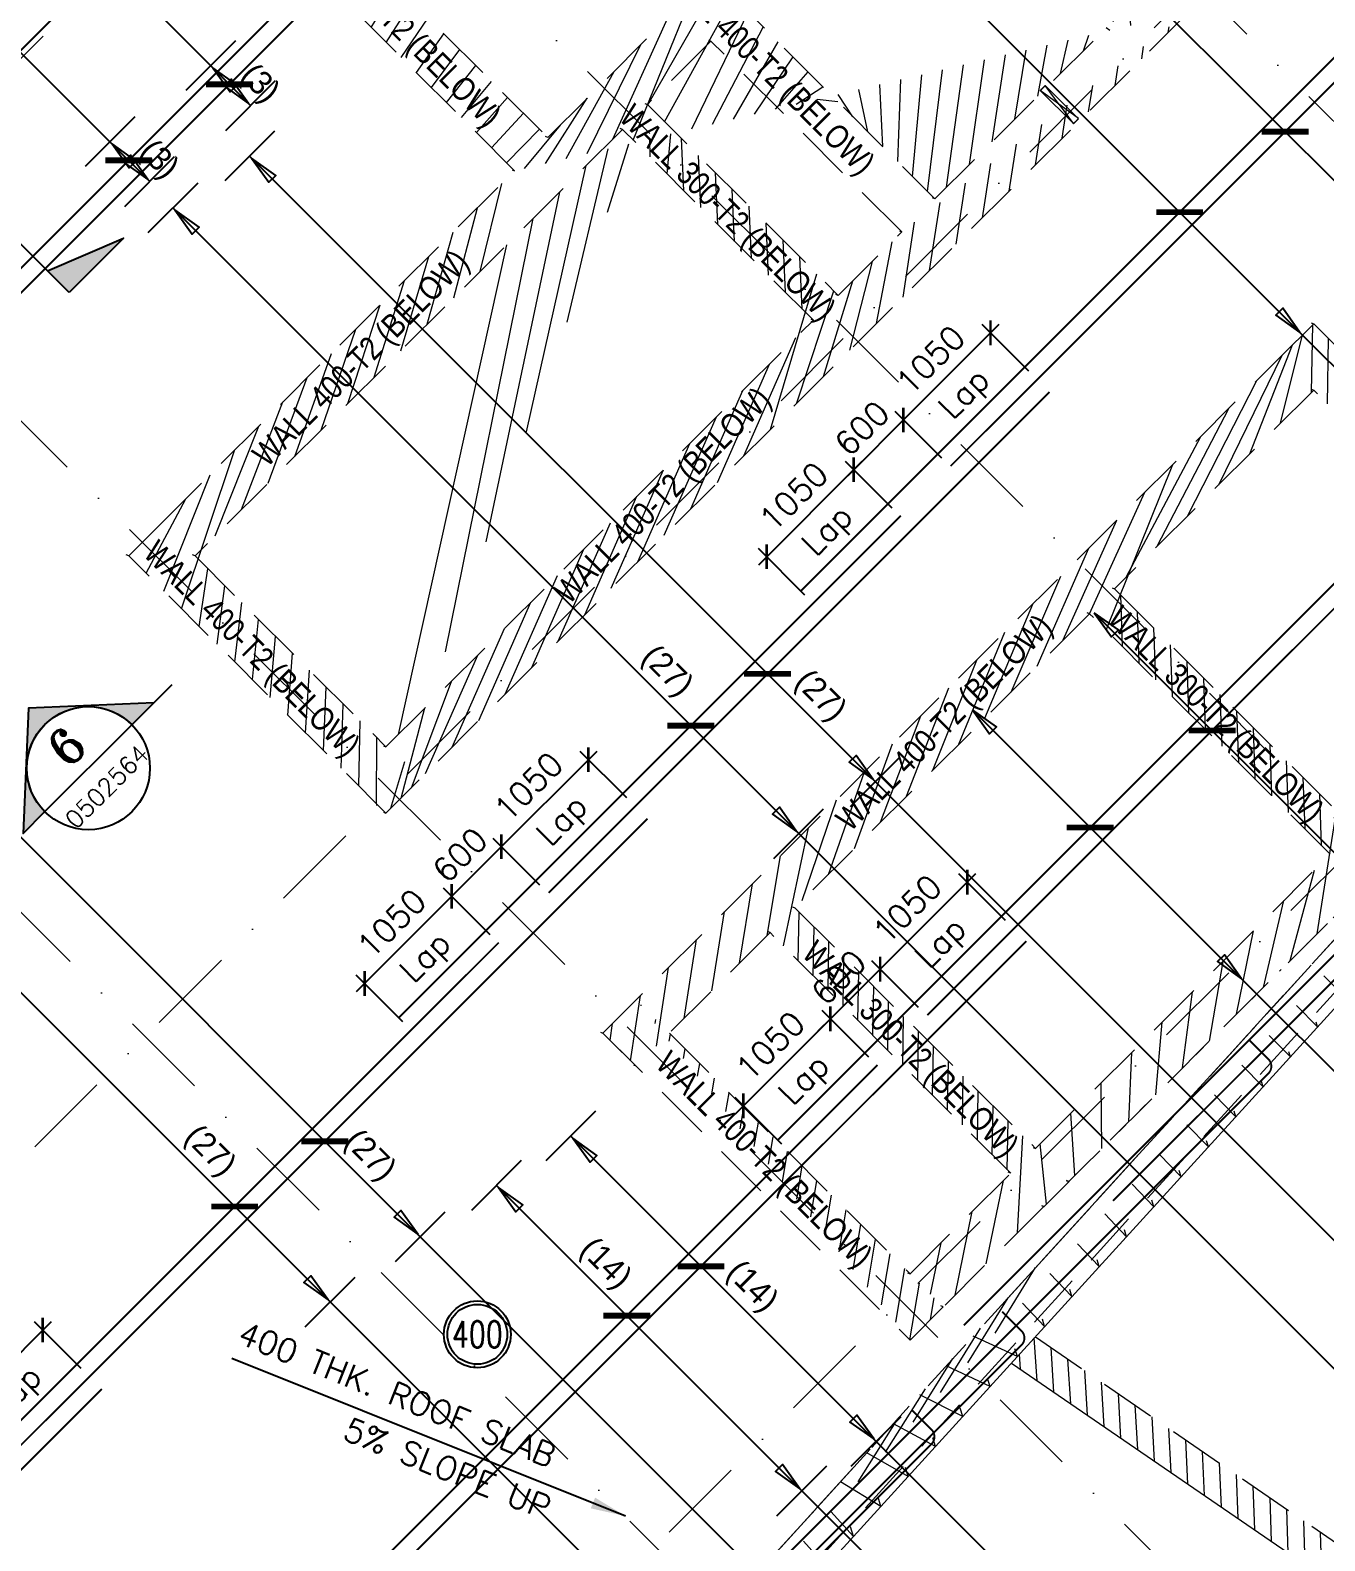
# Model space of a CAD drawing. Extents: x 660761725 to 1323371458, y 2734871439 to 5470067957.
# Drawn here: x 661347656 to 661358697, y 2735064516 to 2735077402 of the extents above; entities that cross this region are included whole.
import ezdxf
from ezdxf.enums import TextEntityAlignment as Align

# ---------------------------------------------------------------- set-up
doc = ezdxf.new("R2010")
doc.units = 0
for name, pattern in [('AXES', [1.95, 1.2, -0.25, 0.25, -0.25]), ('Hidden', [714.375, 476.25, -238.125]), ('sbp_axis_short', [10, 5, -2.5, 0, -2.5])]:
    doc.linetypes.add(name, pattern=pattern)
doc.layers.add('A-DETL', color=5, linetype='Continuous', lineweight=9, true_color=0x0000ff)
for name, color, linetype, lineweight in [('A-FLOR-PATT', 7, 'Continuous', 15), ('A-ROOF', 7, 'Continuous', 15), ('A-WALL-IDEN', 7, 'Continuous', 9), ('S-ARROW', 8, 'Continuous', 13), ('S-GRID', 7, 'Continuous', 9)]:
    doc.layers.add(name, color=color, linetype=linetype, lineweight=lineweight)
for name, color, linetype in [('S-AXIS', 20, 'AXES'), ('S-IDEN', 221, 'Continuous'), ('S-LEVEL', 3, 'Continuous'), ('S-RBAR-T16', 201, 'Continuous'), ('S-RBAR-T20', 10, 'Continuous'), ('S-RDIMO', 8, 'Continuous'), ('S-SCEL-INDT', 222, 'Continuous'), ('S-TXT', 3, 'Continuous')]:
    doc.layers.add(name, color=color, linetype=linetype)
doc.styles.add('08437-0000-2-020-000R-0511-00$0$ROMANS', font='ROMANS.shx', dxfattribs={"width": 0.75})
doc.styles.add('Arial Narrow_1', font='ARIALN.TTF', dxfattribs={"height": 199.9999999999998})
doc.styles.add('ROMANS', font='romans.shx')
doc.styles.add('ROMANT', font='romant')
doc.dimstyles.new('S-DIMI-100', dxfattribs={"dimscale": 100, "dimtxt": 2, "dimasz": 1.5, "dimexe": 1, "dimexo": 1, "dimgap": 1, "dimtad": 1, "dimdec": 0, "dimzin": 12, "dimdsep": 46, "dimtxsty": 'ROMANS', "dimblk": 'ARCHTICK', "dimcen": 0.09, "dimdle": 1, "dimclrd": 8, "dimclre": 8, "dimclrt": 4, "dimadec": 0, "dimazin": 3, "dimtfac": 1, "dimtdec": 0, "dimtix": 1, "dimtmove": 1, "dimatfit": 3, "dimtolj": 1, "dimtzin": 0, "dimarcsym": 0})
doc.dimstyles.new('S-DIMI-20', dxfattribs={"dimscale": 20, "dimtxt": 2, "dimasz": 1.5, "dimexe": 1, "dimexo": 1, "dimgap": 1, "dimtad": 1, "dimdec": 0, "dimzin": 12, "dimdsep": 46, "dimtxsty": 'ROMANS', "dimblk": 'ARCHTICK', "dimcen": 0.09, "dimdle": 1, "dimclrd": 8, "dimclre": 8, "dimclrt": 4, "dimadec": 0, "dimazin": 3, "dimtfac": 1, "dimtdec": 0, "dimtix": 1, "dimtmove": 1, "dimatfit": 3, "dimtolj": 1, "dimtzin": 0, "dimarcsym": 0})
pattern_1 = [(74.99999999999999, (0, 0), (-153.3407249233896, 41.08752341002518), [])]

# ---------------------------------------------------------------- blocks, each defined once
blk = doc.blocks.new('I am… All Range.')
at = {"layer": 'S-GRID', "color": 8, "linetype": 'sbp_axis_short', "lineweight": 13, "ltscale": 150}
for p, q in [((662618010.1861551, 2734519029.21969), (662684113.7569702, 2734585132.790505)), ((662671765.3411871, 2734584810.704287), (662694307.7183684, 2734562268.327105)), ((662668795.4927062, 2734581840.855805), (662691337.8698875, 2734559298.478624)), ((662622712.44625, 2734514326.959595), (662688816.0170653, 2734580430.53041)), ((662664888.7277402, 2734577934.090839), (662687431.1831487, 2734555391.635431)), ((662627061.1529542, 2734509978.252891), (662693164.7237693, 2734576081.823706)), ((662662792.38458, 2734575837.747679), (662685335.3221155, 2734553295.930852))]:
    blk.add_line(p, q, dxfattribs=at)
blk = doc.blocks.new('*U1141')
at = {"layer": 'S-SCEL-INDT'}
blk.add_line((-1.598034076772778e-05, -9.017526509425661), (-4.236298395894313e-05, 0), dxfattribs=at)
blk.add_lwpolyline([(-1.598034251388655e-05, -9.017526509426535), (-2.729673832266011e-05, -5.517526509764139), (8.74998401881464, -9.017498218424205), (-1.598034251388655e-05, -9.017526509426535)], dxfattribs=at)
blk.add_solid([(8.749984018815223, -9.017498218424496), (-1.598034076772778e-05, -9.017526509423043), (4.374978361036412, -7.267512364094754), (-2.729674239717861e-05, -5.517526509763265)], dxfattribs=at)
blk = doc.blocks.new('*U1143')
at = {"layer": 'S-SCEL-INDT'}
h = blk.add_hatch(color=256, dxfattribs=at)
edge = h.paths.add_edge_path()
edge.add_line((7.000001906104444, 2.263283386128023e-05), (10.50000190576247, 3.394924715394154e-05))
edge.add_line((10.50000190576247, 3.394924715394154e-05), (-2.921335544670001e-05, 9.624999999075953))
edge.add_line((-2.921335544670001e-05, 9.624999999075953), (-10.49999809220753, -3.394923260202631e-05))
edge.add_line((-10.49999809220753, -3.394923260202631e-05), (-6.999998092549504, -2.263281203340739e-05))
edge.add_arc((1.90677747013979e-06, 1.091277068709939e-11), 6.999999999363562, 0.00018525217620890544, 180.0001852521762, ccw=False)
at = {"layer": 'S-SCEL-INDT', "color": 2, "linetype": 'Continuous'}
blk.add_line((-6.999999999228748, 4.272327350918204e-05), (6.999999999228748, -4.272327350918204e-05), dxfattribs=at)
at = {"layer": 'S-SCEL-INDT'}
blk.add_line((13.40845287412958, 4.901550710201263e-05), (7.000001906104444, 2.263283386128023e-05), dxfattribs=at)
blk.add_lwpolyline([(7.000001906104444, 2.263283386128023e-05), (10.50000190576247, 3.394924715394154e-05), (-2.921335544670001e-05, 9.624999999075953), (-10.49999809220753, -3.394923260202631e-05), (-6.999998092549504, -2.263281203340739e-05, -0.9999999999999999)], format="xyb", close=True, dxfattribs=at)
for centre, radius in [((0, 0), 6.999999999370188), ((0, -1.906788384076208e-06), 6.99999999936)]:
    blk.add_circle(centre, radius, dxfattribs=at)
at = {"layer": 'S-SCEL-INDT', "linetype": 'Continuous', "style": 'ROMANT', "flags": 8}
for rotation, p in [(359.9998251523294, (-9.533905540592968e-07, 3.499999999687137)), (0.0001748476705820678, (9.533905540592968e-07, 3.499943417606119))]:
    blk.add_attdef('01', text='', height=4, rotation=rotation, dxfattribs=at).set_placement(p, align=Align.MIDDLE_CENTER)
at = {"layer": 'S-SCEL-INDT', "color": 3, "linetype": 'Continuous', "style": 'ROMANS', "flags": 8}
for rotation, p in [(359.9998251523294, (0, -2.974065839854546)), (0.0001748476705820678, (0, -2.97412474701559))]:
    blk.add_attdef('-', text='', height=2, rotation=rotation, dxfattribs=at).set_placement(p, align=Align.MIDDLE_CENTER)
blk = doc.blocks.new('I am… Limitless.')
at = {"layer": 'S-SCEL-INDT', "xscale": 75.00000000000088, "yscale": 75.00000000000088, "zscale": 75.00000000000088, "rotation": 45.05050549450826}
blk.add_blockref('*U1141', (662385171.0193509, 2734571946.78898), dxfattribs=at)
at = {"layer": 'S-TXT', "color": 134}
ref = blk.add_blockref('*U1143', (662385813.3527745, 2734567411.659418), dxfattribs=dict(at, xscale=75.00000000000001, yscale=75.00000000000001, zscale=75.00000000000001, rotation=44.94966640259396))
ref.add_attrib('-', '0502564', dxfattribs={"layer": 'S-SCEL-INDT', "color": 3, "linetype": 'Continuous', "height": 150, "rotation": 44.94984142316793, "style": 'ROMANS'}).set_placement((662385970.940936, 2734567253.794135), align=Align.MIDDLE_CENTER)
ref.add_attrib('01', '6', dxfattribs={"layer": 'S-SCEL-INDT', "linetype": 'Continuous', "height": 300.0000000000001, "rotation": 44.94984142316793, "style": 'ROMANT'}).set_placement((662385627.9034256, 2734567597.434984), align=Align.MIDDLE_CENTER)
blk = doc.blocks.new('*U89')
at = {"layer": 'S-IDEN', "color": 8}
for radius in [3.8, 3.4]:
    blk.add_circle((0, 0), radius, dxfattribs=at)
at = {"layer": 'S-IDEN', "color": 4, "style": '08437-0000-2-020-000R-0511-00$0$ROMANS', "width": 0.75, "flags": 8}
blk.add_attdef('100', text='', height=3, dxfattribs=at).set_placement((0, 0), align=Align.MIDDLE_CENTER)
blk = doc.blocks.new('_ARCHTICK')
at = {"color": 0, "linetype": 'ByBlock', "const_width": 0.15}
blk.add_lwpolyline([(-0.5, -0.5), (0.5, 0.5)], dxfattribs=at)
blk = doc.blocks.new('*D175')
at = {"layer": 'S-RBAR-T16', "color": 8, "lineweight": -2, "transparency": 16777216}
for p, q in [((661347833.4661714, 2735066384.685827), (661346949.5824713, 2735065500.802574)), ((661348089.8430026, 2735065986.887475), (661347692.0448152, 2735066384.685863)), ((661347347.3808824, 2735065244.425354), (661346949.582507, 2735065642.223931))]:
    blk.add_line(p, q, dxfattribs=at)
at = {"layer": 'S-RBAR-T16', "color": 8, "lineweight": -2, "transparency": 16777216, "xscale": 150, "yscale": 150, "zscale": 150}
for p, rotation in [((661347762.7554754, 2735066313.975167), 44.99998551098074), ((661347020.2931672, 2735065571.513235), 224.9999855109808)]:
    blk.add_blockref('_ARCHTICK', p, dxfattribs=dict(at, rotation=rotation))
at = {"layer": 'S-RBAR-T16', "color": 4, "transparency": 16777216, "char_height": 200, "attachment_point": 5, "rotation": 44.999985510980764, "style": 'ROMANS'}
for s, insert in [('\\A1;1050', (661347250.1030008, 2735066084.165593)), ('\\A1;Lap', (661347556.5158617, 2735065777.752576))]:
    blk.add_mtext(s, dxfattribs=dict(at, insert=insert))
blk = doc.blocks.new('*D178')
at = {"layer": 'S-RBAR-T16', "color": 8, "lineweight": -2, "transparency": 16777216}
for p, q in [((661352487.7927281, 2735071250.571092), (661351603.9090279, 2735070366.687839)), ((661352744.1695592, 2735070852.772739), (661352346.3713719, 2735071250.571127)), ((661352001.7074393, 2735070110.310618), (661351603.9090637, 2735070508.109195))]:
    blk.add_line(p, q, dxfattribs=at)
at = {"layer": 'S-RBAR-T16', "color": 8, "lineweight": -2, "transparency": 16777216, "xscale": 150, "yscale": 150, "zscale": 150}
for p, rotation in [((661352417.0820321, 2735071179.860432), 44.99998551098074), ((661351674.6197239, 2735070437.398499), 224.9999855109808)]:
    blk.add_blockref('_ARCHTICK', p, dxfattribs=dict(at, rotation=rotation))
at = {"layer": 'S-RBAR-T16', "color": 4, "transparency": 16777216, "char_height": 200, "attachment_point": 5, "rotation": 44.999985510980764, "style": 'ROMANS'}
for s, insert in [('\\A1;1050', (661351904.4295574, 2735070950.050858)), ('\\A1;Lap', (661352210.8424184, 2735070643.637841))]:
    blk.add_mtext(s, dxfattribs=dict(at, insert=insert))
blk = doc.blocks.new('*D179')
at = {"layer": 'S-RBAR-T16', "color": 8, "lineweight": -2, "transparency": 16777216}
for p, q in [((661351321.0665406, 2735070083.844902), (661350437.1828402, 2735069199.961649)), ((661351577.4433718, 2735069686.046549), (661351179.6451844, 2735070083.844938)), ((661350834.9812515, 2735068943.584428), (661350437.182876, 2735069341.383005))]:
    blk.add_line(p, q, dxfattribs=at)
at = {"layer": 'S-RBAR-T16', "color": 8, "lineweight": -2, "transparency": 16777216, "xscale": 150, "yscale": 150, "zscale": 150}
for p, rotation in [((661351250.3558446, 2735070013.134242), 44.99998551098074), ((661350507.8935362, 2735069270.672309), 224.9999855109808)]:
    blk.add_blockref('_ARCHTICK', p, dxfattribs=dict(at, rotation=rotation))
at = {"layer": 'S-RBAR-T16', "color": 4, "transparency": 16777216, "char_height": 200, "attachment_point": 5, "rotation": 44.999985510980764, "style": 'ROMANS'}
for s, insert in [('\\A1;1050', (661350737.7033702, 2735069783.324668)), ('\\A1;Lap', (661351044.1162312, 2735069476.911651))]:
    blk.add_mtext(s, dxfattribs=dict(at, insert=insert))
blk = doc.blocks.new('*D180')
at = {"layer": 'S-RBAR-T16', "color": 8, "lineweight": -2, "transparency": 16777216}
for p, q in [((661351674.6198316, 2735070437.398391), (661351780.6858754, 2735070543.464382)), ((661351674.6198316, 2735070437.398391), (661351250.3556561, 2735070013.13443)), ((661352001.7074393, 2735070110.310618), (661351603.9091712, 2735070508.109087)), ((661351250.3556561, 2735070013.13443), (661351144.289612, 2735069907.06844)), ((661351577.4433718, 2735069686.046549), (661351179.6449958, 2735070083.845126))]:
    blk.add_line(p, q, dxfattribs=at)
at = {"layer": 'S-RBAR-T16', "color": 8, "lineweight": -2, "transparency": 16777216, "xscale": 150, "yscale": 150, "zscale": 150}
for p, rotation in [((661351674.6198316, 2735070437.398391), 224.9999855109808), ((661351250.3556561, 2735070013.13443), 44.99998551098076)]:
    blk.add_blockref('_ARCHTICK', p, dxfattribs=dict(at, rotation=rotation))
at = {"layer": 'S-RBAR-T16', "color": 4, "transparency": 16777216, "insert": (661351321.0664233, 2735070366.687803), "char_height": 200, "attachment_point": 5, "rotation": 44.999985510980764, "style": 'ROMANS'}
blk.add_mtext('\\A1;600', dxfattribs=at)
blk = doc.blocks.new('*D181')
at = {"layer": 'S-RBAR-T16', "color": 8, "lineweight": -2, "transparency": 16777216}
for p, q in [((661355916.4198748, 2735074890.757015), (661355032.5361747, 2735074006.873762)), ((661356172.7967061, 2735074492.958662), (661355774.9985186, 2735074890.757051)), ((661355430.3345859, 2735073750.496542), (661355032.5362104, 2735074148.295118))]:
    blk.add_line(p, q, dxfattribs=at)
at = {"layer": 'S-RBAR-T16', "color": 8, "lineweight": -2, "transparency": 16777216, "xscale": 150, "yscale": 150, "zscale": 150}
for p, rotation in [((661355845.7091788, 2735074820.046354), 44.99998551098074), ((661355103.2468706, 2735074077.584422), 224.9999855109808)]:
    blk.add_blockref('_ARCHTICK', p, dxfattribs=dict(at, rotation=rotation))
at = {"layer": 'S-RBAR-T16', "color": 4, "transparency": 16777216, "char_height": 200, "attachment_point": 5, "rotation": 44.999985510980764, "style": 'ROMANS'}
for s, insert in [('\\A1;1050', (661355333.0567042, 2735074590.236781)), ('\\A1;Lap', (661355639.4695652, 2735074283.823764))]:
    blk.add_mtext(s, dxfattribs=dict(at, insert=insert))
blk = doc.blocks.new('*D182')
at = {"layer": 'S-RBAR-T16', "color": 8, "lineweight": -2, "transparency": 16777216}
for p, q in [((661354749.6936877, 2735073724.030825), (661353865.8099873, 2735072840.147571)), ((661355006.0705184, 2735073326.232472), (661354608.2723315, 2735073724.03086)), ((661354263.6083984, 2735072583.770351), (661353865.8100233, 2735072981.568927))]:
    blk.add_line(p, q, dxfattribs=at)
at = {"layer": 'S-RBAR-T16', "color": 8, "lineweight": -2, "transparency": 16777216, "xscale": 150, "yscale": 150, "zscale": 150}
for p, rotation in [((661354678.9829917, 2735073653.320164), 44.99998551098074), ((661353936.5206835, 2735072910.858232), 224.9999855109808)]:
    blk.add_blockref('_ARCHTICK', p, dxfattribs=dict(at, rotation=rotation))
at = {"layer": 'S-RBAR-T16', "color": 4, "transparency": 16777216, "char_height": 200, "attachment_point": 5, "rotation": 44.999985510980764, "style": 'ROMANS'}
for s, insert in [('\\A1;1050', (661354166.3305173, 2735073423.510591)), ('\\A1;Lap', (661354472.7433783, 2735073117.097574))]:
    blk.add_mtext(s, dxfattribs=dict(at, insert=insert))
blk = doc.blocks.new('*D183')
at = {"layer": 'S-RBAR-T16', "color": 8, "lineweight": -2, "transparency": 16777216}
for p, q in [((661355430.3345859, 2735073750.496542), (661355032.536318, 2735074148.295011)), ((661355103.2469782, 2735074077.584314), (661355209.3130223, 2735074183.650305)), ((661355103.2469782, 2735074077.584314), (661354678.9828025, 2735073653.320354)), ((661354678.9828025, 2735073653.320354), (661354572.9167587, 2735073547.254363)), ((661355006.0705184, 2735073326.232472), (661354608.2721423, 2735073724.03105))]:
    blk.add_line(p, q, dxfattribs=at)
at = {"layer": 'S-RBAR-T16', "color": 8, "lineweight": -2, "transparency": 16777216, "xscale": 150, "yscale": 150, "zscale": 150}
for p, rotation in [((661355103.2469782, 2735074077.584314), 224.9999855109808), ((661354678.9828025, 2735073653.320354), 44.99998551098076)]:
    blk.add_blockref('_ARCHTICK', p, dxfattribs=dict(at, rotation=rotation))
at = {"layer": 'S-RBAR-T16', "color": 4, "transparency": 16777216, "insert": (661354749.69357, 2735074006.873726), "char_height": 200, "attachment_point": 5, "rotation": 44.999985510980764, "style": 'ROMANS'}
blk.add_mtext('\\A1;600', dxfattribs=at)
blk = doc.blocks.new('*D184')
at = {"layer": 'S-RBAR-T16', "color": 8, "lineweight": -2, "transparency": 16777216}
for p, q in [((661355717.8184998, 2735070205.899274), (661354833.9347999, 2735069322.016021)), ((661355974.195331, 2735069808.100922), (661355576.3971436, 2735070205.89931)), ((661355231.7332112, 2735069065.638801), (661354833.9348357, 2735069463.437377))]:
    blk.add_line(p, q, dxfattribs=at)
at = {"layer": 'S-RBAR-T16', "color": 8, "lineweight": -2, "transparency": 16777216, "xscale": 150, "yscale": 150, "zscale": 150}
for p, rotation in [((661355647.1078038, 2735070135.188614), 44.99998551097155), ((661354904.6454959, 2735069392.726682), 224.9999855109715)]:
    blk.add_blockref('_ARCHTICK', p, dxfattribs=dict(at, rotation=rotation))
at = {"layer": 'S-RBAR-T16', "color": 4, "transparency": 16777216, "char_height": 200, "attachment_point": 5, "rotation": 44.999985510971555, "style": 'ROMANS'}
for s, insert in [('\\A1;1050', (661355134.4553294, 2735069905.37904)), ('\\A1;Lap', (661355440.8681904, 2735069598.966023))]:
    blk.add_mtext(s, dxfattribs=dict(at, insert=insert))
blk = doc.blocks.new('*D185')
at = {"layer": 'S-RBAR-T16', "color": 8, "lineweight": -2, "transparency": 16777216}
for p, q in [((661354551.0923129, 2735069039.173084), (661353667.2086126, 2735068155.289831)), ((661354807.4691434, 2735068641.374732), (661354409.6709567, 2735069039.17312)), ((661354065.0070232, 2735067898.912611), (661353667.2086483, 2735068296.711187))]:
    blk.add_line(p, q, dxfattribs=at)
at = {"layer": 'S-RBAR-T16', "color": 8, "lineweight": -2, "transparency": 16777216, "xscale": 150, "yscale": 150, "zscale": 150}
for p, rotation in [((661354480.381617, 2735068968.462424), 44.99998551097155), ((661353737.9193085, 2735068226.000491), 224.9999855109715)]:
    blk.add_blockref('_ARCHTICK', p, dxfattribs=dict(at, rotation=rotation))
at = {"layer": 'S-RBAR-T16', "color": 4, "transparency": 16777216, "char_height": 200, "attachment_point": 5, "rotation": 44.999985510971555, "style": 'ROMANS'}
for s, insert in [('\\A1;1050', (661353967.7291425, 2735068738.65285)), ('\\A1;Lap', (661354274.1420035, 2735068432.239833))]:
    blk.add_mtext(s, dxfattribs=dict(at, insert=insert))
blk = doc.blocks.new('*D186')
at = {"layer": 'S-RBAR-T16', "color": 8, "lineweight": -2, "transparency": 16777216}
for p, q in [((661354904.6456034, 2735069392.726574), (661355010.7116475, 2735069498.792564)), ((661354904.6456034, 2735069392.726574), (661354480.3814278, 2735068968.462613)), ((661355231.7332112, 2735069065.638801), (661354833.9349432, 2735069463.43727)), ((661354807.4691434, 2735068641.374732), (661354409.6707675, 2735069039.173309)), ((661354480.3814278, 2735068968.462613), (661354374.3153837, 2735068862.396623))]:
    blk.add_line(p, q, dxfattribs=at)
at = {"layer": 'S-RBAR-T16', "color": 8, "lineweight": -2, "transparency": 16777216, "xscale": 150, "yscale": 150, "zscale": 150}
for p, rotation in [((661354904.6456034, 2735069392.726574), 224.9999855109715), ((661354480.3814278, 2735068968.462613), 44.99998551097155)]:
    blk.add_blockref('_ARCHTICK', p, dxfattribs=dict(at, rotation=rotation))
at = {"layer": 'S-RBAR-T16', "color": 4, "transparency": 16777216, "insert": (661354551.0921953, 2735069322.015985), "char_height": 200, "attachment_point": 5, "rotation": 44.999985510971555, "style": 'ROMANS'}
blk.add_mtext('\\A1;600', dxfattribs=at)
blk = doc.blocks.new('CADF_02')
at = {"color": 0}
blk.add_lwpolyline([(0, 0), (2.5, -0.4166666679084301), (2.5, 0.4166666679084301)], close=True, dxfattribs=at)
blk = doc.blocks.new('cadf_03')
at = {"color": 8}
blk.add_lwpolyline([(-3.725290298461914e-09, 2.99999999627471), (3.725290298461914e-09, -3.000000007450581)], dxfattribs=at)
blk.add_blockref('CADF_02', (0.2513523101806641, 0), dxfattribs=at)
blk = doc.blocks.new('cadf_04')
at = {"color": 8, "const_width": 0.5000000000000002}
blk.add_lwpolyline([(1.414213560521603, 1.414213564246893), (-1.414213556796312, -1.414213556796312)], dxfattribs=at)
blk = doc.blocks.new('I am… Atomic.')
at = {"layer": 'A-FLOR-PATT', "transparency": 33554600}
h = blk.add_hatch(dxfattribs=at)
h.set_pattern_fill('ANSI31', color=8, scale=50, angle=30, style=0)
h.set_pattern_definition(pattern_1)
edge = h.paths.add_edge_path()
edge.add_line((662389967.6433319, 2734579123.010657), (662390007.8012236, 2734579503.468677))
edge.add_line((662342114.705975, 2734544592.546931), (662390007.8012234, 2734579503.468677))
edge.add_line((662363195.8073889, 2734559608.047176), (662389967.7690635, 2734579123.040917))
edge.add_line((662362417.6524743, 2734559040.823584), (662363719.8899552, 2734559990.06879))
edge.add_line((662346720.4841449, 2734547598.623516), (662362783.6519626, 2734559307.613063))
edge.add_line((662345821.5310795, 2734546943.346041), (662347578.010761, 2734548223.703842))
edge.add_line((662342292.6126368, 2734544370.997322), (662346307.4227723, 2734547297.529027))
edge.add_line((662325865.2845687, 2734528370.671522), (662342114.6925843, 2734544592.5523))
edge.add_line((662340490.7204528, 2734542572.157625), (662342149.9785906, 2734544228.604904))
edge.add_line((662339422.0417168, 2734541505.28928), (662341320.3495216, 2734543400.381265))
edge.add_line((662336597.6306283, 2734538685.662872), (662340136.8031961, 2734542218.839921))
edge.add_line((662332705.8949801, 2734534800.520002), (662336243.7133716, 2734538332.345168))
edge.add_line((662332253.0745114, 2734534348.466631), (662332782.9359009, 2734534877.430412))
edge.add_line((662326312.3910785, 2734528417.846987), (662332351.9776915, 2734534447.202265))
edge.add_line((662325865.2845687, 2734528370.671522), (662326312.3910785, 2734528417.846987))
h = blk.add_hatch(dxfattribs=at)
h.set_pattern_fill('ANSI31', color=8, scale=50, angle=30, style=0)
h.set_pattern_definition(pattern_1)
edge = h.paths.add_edge_path()
edge.add_line((662389967.6433319, 2734579123.010657), (662390007.8012236, 2734579503.468677))
edge.add_line((662390178.8400514, 2734578972.951882), (662393574.2351673, 2734576558.543434))
edge.add_line((662390389.9110394, 2734578822.862847), (662389967.7690635, 2734579123.040917))
edge.add_line((662401600.1085552, 2734571260.373601), (662390007.8012234, 2734579503.468677))
edge.add_line((662401045.2346829, 2734570742.112331), (662400996.5411683, 2734571280.666277))
edge.add_line((662400996.5411683, 2734571280.666277), (662391834.41239, 2734577795.702194))
edge.add_line((662401631.7932035, 2734570909.939), (662401600.1085552, 2734571260.373601))
edge.add_line((662398386.0115408, 2734568087.393885), (662401045.2346829, 2734570742.112331))
edge.add_line((662378065.801715, 2734545768.423274), (662383150.2610395, 2734551353.010825))
edge.add_line((662383150.2610395, 2734551353.010825), (662388234.7203641, 2734556937.598375))
edge.add_line((662388234.7203641, 2734556937.598375), (662393319.1796887, 2734562522.185926))
edge.add_line((662393319.1796887, 2734562522.185926), (662398403.6390133, 2734568106.773477))
edge.add_line((662377177.0145457, 2734544792.211362), (662378389.7704264, 2734546124.258873))
edge.add_line((662345219.5168241, 2734509691.243385), (662350637.7770958, 2734515642.46591))
edge.add_line((662350637.7770958, 2734515642.46591), (662356056.0373675, 2734521593.688435))
edge.add_line((662356056.0373675, 2734521593.688435), (662361474.2976393, 2734527544.91096))
edge.add_line((662361474.2976393, 2734527544.91096), (662366892.5579109, 2734533496.133485))
edge.add_line((662366892.5579109, 2734533496.133485), (662372310.8181826, 2734539447.35601))
edge.add_line((662372310.8181826, 2734539447.35601), (662377729.0784543, 2734545398.578536))
edge.add_line((662345267.5598451, 2734509156.384884), (662400082.3408674, 2734569362.972085))
edge.add_line((662401418.6805061, 2734570690.601139), (662400941.3227103, 2734570214.051982))
edge.add_line((662400082.3408674, 2734569362.972085), (662401631.7932035, 2734570909.939))
h = blk.add_hatch(dxfattribs=at)
h.set_pattern_fill('ANSI31', color=8, scale=50, angle=30, style=0)
h.set_pattern_definition(pattern_1)
h.paths.add_polyline_path([(662390598.7475477, 2734578465.579719), (662388715.9077953, 2734576585.929477), (662393033.5280749, 2734572268.306242), (662394916.3678274, 2734574147.956483)], flags=16)
h.paths.add_polyline_path([(662390839.3164489, 2734573896.731206), (662388432.7739979, 2734576303.275305), (662387325.0130155, 2734575197.390858), (662389731.5554665, 2734572790.846759)], flags=16)
h.paths.add_polyline_path([(662390368.5953544, 2734572861.041639), (662386723.2477131, 2734569221.869177), (662388351.2029004, 2734567593.912876), (662391996.5505418, 2734571233.085337)], flags=16)
edge = h.paths.add_edge_path()
edge.add_line((662387041.8903742, 2734575480.513693), (662390592.252198, 2734579033.96361))
edge.add_line((662390595.7468959, 2734579030.091289), (662391834.41239, 2734577795.702194))
edge.add_line((662387041.8903742, 2734575480.513693), (662386758.7565768, 2734575197.859521))
edge.add_line((662389448.4216691, 2734572508.192587), (662386758.7565768, 2734575197.859521))
edge.add_line((662388351.1917443, 2734567028.135869), (662386156.9912745, 2734569222.337841))
edge.add_line((662386156.9912745, 2734569222.337841), (662386440.1250719, 2734569504.992013))
edge.add_line((662386440.1250719, 2734569504.992013), (662389448.4216691, 2734572508.192587))
edge.add_line((662395199.4904686, 2734573864.833648), (662388634.3255417, 2734567310.790041))
edge.add_line((662388351.1917443, 2734567028.135869), (662388634.3255417, 2734567310.790041))
edge.add_line((662390580.9457026, 2734573073.032268), (662392208.9008899, 2734571445.075966))
edge.add_line((662392208.9008899, 2734571445.075966), (662392750.3942775, 2734571985.65207))
edge.add_line((662395199.4904686, 2734573864.833648), (662395482.624266, 2734574147.48782))
edge.add_line((662391834.41239, 2734577795.702194), (662395482.624266, 2734574147.48782))
edge.add_line((662392750.3942775, 2734571985.65207), (662391122.4390903, 2734573613.608371))
h = blk.add_hatch(dxfattribs=at)
h.set_pattern_fill('ANSI31', color=8, scale=50, angle=30, style=0)
h.set_pattern_definition(pattern_1)
h.paths.add_polyline_path([(662379129.8428366, 2734572854.771638), (662378841.1105785, 2734572643.884321), (662379625.867961, 2734571935.721013), (662379914.8579589, 2734572146.375746)])
h.paths.add_polyline_path([(662407967.0689715, 2734567385.984937), (662407536.2223183, 2734567816.83159), (662398987.1276885, 2734559064.274018), (662393889.4056096, 2734562560.874372), (662393685.5193458, 2734562336.933021), (662399210.0475222, 2734558547.58027)])
h = blk.add_hatch(dxfattribs=at)
h.set_pattern_fill('ANSI31', color=8, scale=50, angle=30, style=0)
h.set_pattern_definition(pattern_1)
h.paths.add_polyline_path([(662391838.9616344, 2734566220.785015), (662393891.6007832, 2734564168.144461), (662396404.4132351, 2734566676.700235), (662394351.7740862, 2734568729.340789)], flags=16)
h.paths.add_polyline_path([(662394564.1244342, 2734568941.331419), (662396616.7635832, 2734566888.690864), (662398315.5663675, 2734568584.615895), (662396262.9272186, 2734570637.256449)], flags=16)
edge = h.paths.add_edge_path()
edge.add_line((662390201.7467188, 2734565152.109394), (662395979.8045774, 2734570920.379284))
edge.add_line((662390201.7467188, 2734565152.109394), (662390484.86936, 2734564868.986558))
edge.add_line((662391626.6112863, 2734566008.794386), (662390484.86936, 2734564868.986558))
edge.add_line((662393679.2504352, 2734563956.153832), (662391626.6112863, 2734566008.794386))
edge.add_line((662392820.6423062, 2734563099.000176), (662393679.2504352, 2734563956.153832))
edge.add_line((662392820.6423062, 2734563099.000176), (662393103.7649475, 2734562815.877341))
edge.add_line((662393962.3730764, 2734563673.030997), (662393103.7649475, 2734562815.877341))
edge.add_line((662398403.6390133, 2734568106.773477), (662394174.7234246, 2734563885.021626))
edge.add_line((662394175.6151698, 2734563884.12988), (662393963.2648216, 2734563672.139251))
edge.add_line((662398596.61022, 2734568301.791482), (662398773.3078362, 2734568474.034104))
edge.add_line((662398882.7145513, 2734568583.255486), (662398773.3078362, 2734568474.034104))
edge.add_line((662396262.9383746, 2734571203.033456), (662398882.7145513, 2734568583.255486))
edge.add_line((662395979.8045774, 2734570920.379284), (662396262.9383746, 2734571203.033456))
edge.add_line((662398411.2648572, 2734568112.604423), (662398595.7218189, 2734568302.681889))
h = blk.add_hatch(dxfattribs=at)
h.set_pattern_fill('ANSI31', color=8, scale=50, angle=30, style=0)
h.set_pattern_definition(pattern_1)
edge = h.paths.add_edge_path()
edge.add_line((662345468.2720397, 2734510142.524049), (662345661.1307589, 2734509588.669044))
edge.add_line((662345219.5168241, 2734509691.243385), (662350637.7770958, 2734515642.46591))
edge.add_line((662350637.7770958, 2734515642.46591), (662356056.0373675, 2734521593.688435))
edge.add_line((662356056.0373675, 2734521593.688435), (662361474.2976393, 2734527544.91096))
edge.add_line((662361474.2976393, 2734527544.91096), (662366892.5579109, 2734533496.133485))
edge.add_line((662366892.5579109, 2734533496.133485), (662372310.8181826, 2734539447.35601))
edge.add_line((662372310.8181826, 2734539447.35601), (662377729.0784543, 2734545398.578536))
edge.add_line((662345267.5598451, 2734509156.384884), (662400082.3408674, 2734569362.972085))
h = blk.add_hatch(dxfattribs=at)
h.set_pattern_fill('ANSI31', color=8, scale=50, angle=30, style=0)
h.set_pattern_definition(pattern_1)
edge = h.paths.add_edge_path()
edge.add_line((662390201.7467185, 2734565152.109394), (662392820.3512313, 2734562533.503097))
edge.add_line((662390485.0693138, 2734565434.952043), (662393103.4337128, 2734562816.10604))
edge.add_line((662393103.4337127, 2734562816.10604), (662392820.3512312, 2734562533.503097))
at = {"layer": 'A-DETL', "color": 8, "linetype": 'Hidden', "lineweight": 9}
for p, q in [((662388715.9077953, 2734576585.929477), (662393033.5280749, 2734572268.306242)), ((662389448.4216691, 2734572508.192587), (662386758.7565768, 2734575197.859521)), ((662387325.0130155, 2734575197.390858), (662389731.5554665, 2734572790.846759)), ((662393033.5280749, 2734572268.306242), (662394916.3678274, 2734574147.956483)), ((662389731.5554665, 2734572790.846759), (662390839.3164489, 2734573896.731206)), ((662395199.4904686, 2734573864.833648), (662388634.3255417, 2734567310.790041)), ((662391122.4390903, 2734573613.608371), (662390580.9457026, 2734573073.032268)), ((662391101.4954424, 2734573621.999613), (662391122.4390903, 2734573613.608371)), ((662392750.3942775, 2734571985.65207), (662391122.4390903, 2734573613.608371)), ((662393931.5250624, 2734573192.526183), (662394213.8484492, 2734572909.723576)), ((662394256.0502219, 2734572952.30488), (662393931.7856586, 2734573192.335293)), ((662394256.310818, 2734572952.11399), (662393973.9874312, 2734573234.916597)), ((662394093.8177537, 2734573072.455902), (662393974.1420084, 2734573234.691609)), ((662390560.0018413, 2734573081.423595), (662390580.9457026, 2734573073.032268)), ((662390580.9457026, 2734573073.032268), (662392208.9008899, 2734571445.075966)), ((662394213.6938721, 2734572909.948564), (662394094.0181268, 2734573072.184271)), ((662390368.5953544, 2734572861.041639), (662386723.2477131, 2734569221.869177)), ((662390368.5953544, 2734572861.041639), (662390347.6514096, 2734572869.433)), ((662391996.5505418, 2734571233.085337), (662390368.5953544, 2734572861.041639)), ((662389731.5554665, 2734572790.846759), (662389710.6114299, 2734572799.238157)), ((662386440.1250719, 2734569504.992013), (662389448.4216691, 2734572508.192587)), ((662389427.477521, 2734572516.58403), (662389448.4216691, 2734572508.192587)), ((662393033.5280749, 2734572268.306242), (662393012.5842638, 2734572276.697549)), ((662392208.9008899, 2734571445.075966), (662392750.3942775, 2734571985.65207)), ((662392729.4503548, 2734571994.043422), (662392750.3942775, 2734571985.65207)), ((662392208.9008899, 2734571445.075966), (662392187.9567537, 2734571453.467403)), ((662388351.2029004, 2734567593.912876), (662391996.5505418, 2734571233.085337)), ((662391975.606322, 2734571241.476808), (662391996.5505418, 2734571233.085337)), ((662395979.8045774, 2734570920.379284), (662396262.9383746, 2734571203.033456)), ((662396241.994628, 2734571211.424737), (662396262.9383746, 2734571203.033456)), ((662396262.9383746, 2734571203.033456), (662398882.7145513, 2734568583.255486)), ((662390201.7467188, 2734565152.109394), (662395979.8045774, 2734570920.379284)), ((662396262.9272186, 2734570637.256449), (662394564.1244342, 2734568941.331419)), ((662396241.9833125, 2734570645.647794), (662396262.9272186, 2734570637.256449)), ((662398315.5663675, 2734568584.615895), (662396262.9272186, 2734570637.256449)), ((662386156.9912745, 2734569222.337841), (662386440.1250719, 2734569504.992013)), ((662386156.9912745, 2734569222.337841), (662386136.0458293, 2734569230.729803)), ((662388351.1917443, 2734567028.135869), (662386156.9912745, 2734569222.337841)), ((662386723.2477131, 2734569221.869177), (662386702.3023317, 2734569230.261114)), ((662386723.2477131, 2734569221.869177), (662388351.2029004, 2734567593.912876)), ((662394543.1798587, 2734568949.723032), (662394564.1244342, 2734568941.331419)), ((662394564.1244342, 2734568941.331419), (662396616.7635832, 2734566888.690864)), ((662394351.7740862, 2734568729.340789), (662391838.9616344, 2734566220.785015)), ((662394351.7740862, 2734568729.340789), (662394330.829427, 2734568737.732437)), ((662396404.4132351, 2734566676.700235), (662394351.7740862, 2734568729.340789)), ((662399013.4511831, 2734568320.204953), (662345232.817815, 2734509249.488402)), ((662398403.6390133, 2734568106.773477), (662394174.7234246, 2734563885.021626)), ((662388330.2572441, 2734567602.304923), (662388351.2029004, 2734567593.912876)), ((662388351.1917443, 2734567028.135869), (662388634.3255417, 2734567310.790041)), ((662388330.2459286, 2734567036.527979), (662388351.1917443, 2734567028.135869)), ((662393891.6007832, 2734564168.144461), (662396404.4132351, 2734566676.700235)), ((662391818.0159849, 2734566229.177059), (662391838.9616344, 2734566220.785015)), ((662391838.9616344, 2734566220.785015), (662393891.6007832, 2734564168.144461)), ((662391626.6112863, 2734566008.794386), (662390767.9518421, 2734565151.589502)), ((662391626.6112863, 2734566008.794386), (662391605.6655532, 2734566017.186464)), ((662393679.2504352, 2734563956.153832), (662391626.6112863, 2734566008.794386)), ((662390180.8005835, 2734565160.501632), (662390201.7467188, 2734565152.109394)), ((662390201.7467188, 2734565152.109394), (662390484.86936, 2734564868.986558)), ((662390201.7467185, 2734565152.109394), (662392820.3512313, 2734562533.503097)), ((662390767.9518421, 2734565151.589502), (662392820.5909944, 2734563098.948952)), ((662390484.86936, 2734564868.986558), (662390463.9231769, 2734564877.378816)), ((662393870.6547873, 2734564176.536644), (662393891.6007832, 2734564168.144461)), ((662393679.2504352, 2734563956.153832), (662393658.3043555, 2734563964.546049)), ((662392820.6423062, 2734563099.000176), (662393679.2504352, 2734563956.153832)), ((662394175.6151698, 2734563884.12988), (662393963.2648216, 2734563672.139251)), ((662394174.7234246, 2734563885.021626), (662394153.7773807, 2734563893.413828)), ((662394175.6151698, 2734563884.12988), (662394154.6691258, 2734563892.522082)), ((662394174.7234246, 2734563885.021626), (662394175.6151698, 2734563884.12988)), ((662393962.3730764, 2734563673.030997), (662393103.7649475, 2734562815.877341)), ((662393941.426949, 2734563681.423233), (662393962.3730764, 2734563673.030997)), ((662393942.318694, 2734563680.531487), (662393963.2648216, 2734563672.139251)), ((662393963.2648216, 2734563672.139251), (662393962.3730764, 2734563673.030997)), ((662392799.6958882, 2734563107.392528), (662392820.6423062, 2734563099.000176)), ((662393103.4337127, 2734562816.10604), (662392820.3512312, 2734562533.503097)), ((662393103.7649475, 2734562815.877341), (662393082.8184817, 2734562824.269712))]:
    blk.add_line(p, q, dxfattribs=at)
at = {"layer": 'A-DETL', "linetype": 'Hidden', "lineweight": 9}
for p, q in [((662393931.5468823, 2734573192.512042), (662393973.9656113, 2734573234.930738)), ((662394213.8702691, 2734572909.709435), (662394256.2889981, 2734572952.12813)), ((662394213.8702691, 2734572909.709435), (662394256.2889981, 2734572952.12813)), ((662394235.0796336, 2734572930.918783), (662394234.7673159, 2734572931.043915)), ((662394235.0796336, 2734572930.918783), (662394236.426416, 2734572930.379183))]:
    blk.add_line(p, q, dxfattribs=at)
at = {"layer": 'A-DETL', "color": 8, "linetype": 'Hidden', "lineweight": 9, "flags": 128}
for points in [[(662378065.801715, 2734545768.423274), (662383150.2610395, 2734551353.010825), (662388234.7203641, 2734556937.598375), (662393319.1796887, 2734562522.185926), (662398403.6390133, 2734568106.773477)], [(662393889.4056098, 2734562560.874372), (662398987.1276884, 2734559064.274018)]]:
    blk.add_lwpolyline(points, dxfattribs=at)
at = {"layer": 'A-DETL', "color": 8, "linetype": 'Hidden', "lineweight": 9}
for centre, major_axis, ratio, start_param, end_param in [((662393952.7562468, 2734573213.72139), (21.2311843608287, 21.19520725620868), 0.04445437008950043, 2.1710922095511, 3.160656993876222), ((662393952.7562468, 2734573213.72139), (21.23118436085985, 21.19520725624324), 0.04445437008900811, 3.160656993867411, 6.283185307178527), ((662393952.7562468, 2734573213.72139), (21.2311843609215, 21.19520725623237), 0.04445437009009007, 0.05667776648366818, 0.9705004440239036), ((662394235.0796336, 2734572930.918783), (21.23118436080762, 21.19520725626047), 0.0444543700912432, 2.907606343632819, 3.160656993829649), ((662394235.0796336, 2734572930.918783), (21.23118436087368, 21.19520725623725), 0.04445437009120011, 3.160656993876969, 6.283185307148917), ((662394235.0796336, 2734572930.918783), (21.23118436092627, 21.19520725623817), 0.04445437008888063, 0.06469004619195395, 0.2339863099535608)]:
    blk.add_ellipse(centre, major_axis=major_axis, ratio=ratio, start_param=start_param, end_param=end_param, dxfattribs=at)
at = {"layer": 'A-ROOF', "color": 8, "lineweight": 13}
blk.add_line((662345267.5598451, 2734509156.384884), (662400082.3408674, 2734569362.972085), dxfattribs=at)
blk.add_lwpolyline([(662393685.5193455, 2734562336.933021), (662399210.0475222, 2734558547.58027)], dxfattribs=at)
at = {"layer": 'S-LEVEL', "xscale": 74.99999999999999, "yscale": 75.00000001090066, "zscale": 74.99999999999999}
blk.add_blockref('*U89', (662389130.364601, 2734562581.519176), dxfattribs=at).add_auto_attribs({'100': '400'})
at = {"layer": 'A-WALL-IDEN', "color": 8, "char_height": 199.9999999999998, "width": 3070.463124999997, "attachment_point": 1, "style": 'Arial Narrow_1'}
for s, insert, rotation in [('WALL 400-T2 (BELOW)', (662387615.9619447, 2734574744.153378), 314.99999999999983), ('WALL 400-T2 (BELOW)', (662390801.6558517, 2734574337.389121), 315.0000000000053), ('WALL 300-T2 (BELOW)', (662390469.7319992, 2734573092.464851), 314.9999999999999), ('WALL 400-T2 (BELOW)', (662387194.9907339, 2734570112.629512), 45.00000000000009), ('WALL 400-T2 (BELOW)', (662389769.0815209, 2734568942.814299), 45.00000000000446), ('WALL 400-T2 (BELOW)', (662386411.9381038, 2734569372.084154), 314.9999999999998), ('WALL 300-T2 (BELOW)', (662394631.9459523, 2734568812.473817), 314.9999999999999), ('WALL 400-T2 (BELOW)', (662392169.0698541, 2734567003.266433), 45.0000000000098), ('WALL 300-T2 (BELOW)', (662392029.3614719, 2734565957.669875), 314.9999999999999), ('WALL 400-T2 (BELOW)', (662390781.2279111, 2734565015.181716), 315.0000000000001)]:
    blk.add_mtext(s, dxfattribs=dict(at, insert=insert, rotation=rotation))
at = {"layer": 'S-TXT', "char_height": 200, "attachment_point": 1, "rotation": 338.1823885034527, "style": 'ROMANS'}
for s, insert in [('400 THK. ROOF SLAB', (662387145.3363421, 2734562698.103019)), ('5% SLOPE UP', (662388045.1586019, 2734561878.251612))]:
    blk.add_mtext(s, dxfattribs=dict(at, insert=insert))
at = {"layer": 'S-ARROW'}
blk.add_leader([(662390394.9220443, 2734561031.426208), (662387036.7335539, 2734562375.803278)], dimstyle='S-DIMI-20', override={"dimasz": 15, "dimgap": 1, "dimtad": 0}, dxfattribs=at)

msp = doc.modelspace()

# ---------------------------------------------------------------- linework, layer by layer
at = {"layer": 'S-RBAR-T20', "const_width": 16}
for points in [[(661344782.4434056, 2735074436.197249), (661350506.0055444, 2735080159.759071)], [(661352076.794538, 2735070043.976402), (661356349.2913259, 2735074316.472953)], [(661350804.288834, 2735068983.029734), (661355081.1576034, 2735073259.898266)], [(661347422.4680436, 2735065178.091199), (661352920.6641787, 2735070676.28703)], [(661346149.9623234, 2735064117.144515), (661351652.5304569, 2735069619.712343)], [(661349559.8167517, 2735063040.742378), (661356150.6900111, 2735069631.615273)], [(661348287.3110316, 2735061979.795694), (661354882.5562732, 2735068575.04057)], [(661339934.758935, 2735057478.82354), (661348266.3376222, 2735065810.401766)]]:
    msp.add_lwpolyline(points, dxfattribs=at)
for points in [[(661344544.8680757, 2735072340.320147), (661350286.2196134, 2735078081.671366, 0.4142135623730951), (661350286.2196168, 2735078204.354393), (661350122.5244014, 2735078368.049617)], [(661345817.3737799, 2735073401.266814), (661350391.9990963, 2735077975.891878, 0.4142135623730951), (661350391.9990996, 2735078098.574904), (661350228.3038843, 2735078262.270129)], [(661354232.915813, 2735072623.215826), (661359534.9801952, 2735077925.278602, 0.4142135623730951), (661359534.9802138, 2735078047.961628), (661359371.2850187, 2735078211.656873)], [(661355505.4215916, 2735073684.162418), (661359658.6205423, 2735077837.360027, 0.4142135623730951), (661359658.6205621, 2735077960.043053), (661359494.9253687, 2735078123.738299)], [(661354034.4249259, 2735067938.468103), (661362156.8620627, 2735076060.902436, 0.4142135623730951), (661362156.8620839, 2735076183.585463), (661361993.1668923, 2735076347.280711)], [(661355306.9306537, 2735068999.414747), (661362280.5024251, 2735075972.983851, 0.4142135623730951), (661362280.5024484, 2735076095.666878), (661362116.8072599, 2735076259.362129)], [(661355618.2860155, 2735066354.386417), (661362828.3783981, 2735073564.476176, 0.4142135623730951), (661362828.3784205, 2735073687.159203), (661362664.6832304, 2735073850.854452)], [(661356890.7917433, 2735067415.333062), (661360677.6138217, 2735071202.153597, 0.4142135623730951), (661360677.6138468, 2735071324.836624), (661360513.9186603, 2735071488.531877)], [(661349990.1751375, 2735060276.93068), (661358215.4064612, 2735068502.161549, 0.4142135623730951), (661358215.4064646, 2735068624.844575), (661358051.7112492, 2735068788.5398)], [(661351262.6808577, 2735061337.877364), (661356109.4477229, 2735066184.643961, 0.4142135623730951), (661356109.4477262, 2735066307.326988), (661355945.7525109, 2735066471.022213)], [(661350133.6859038, 2735060133.419905), (661355342.2721832, 2735065342.005896, 0.4142135623730951), (661355342.2721865, 2735065464.688923), (661355178.5769712, 2735065628.384147)]]:
    msp.add_lwpolyline(points, format="xyb", dxfattribs=at)
at = {"layer": 'S-RDIMO'}
for p, q in [((661354046.0053316, 2735080848.127124), (661359383.1927887, 2735075510.937526)), ((661353147.5897106, 2735080161.27066), (661358484.7772728, 2735074824.08118)), ((661349535.9152714, 2735076759.868307), (661349196.0966651, 2735077099.686932)), ((661348675.9483963, 2735076111.460445), (661348336.1297905, 2735076451.279069)), ((661349526.8451374, 2735076328.968269), (661354864.0329877, 2735070991.780107)), ((661348872.7825253, 2735075886.464658), (661354209.9703841, 2735070549.276503)), ((661358484.7772728, 2735074824.08118), (661371487.0706186, 2735061821.787072)), ((661345645.4681294, 2735072447.591478), (661350982.6559876, 2735067110.403323)), ((661356729.8165992, 2735072433.298899), (661359026.320523, 2735070136.79404)), ((661344876.8442144, 2735071890.526569), (661350214.0320729, 2735066553.338414)), ((661355690.8603286, 2735071605.901643), (661357987.3643011, 2735069309.396833)), ((661357987.364301, 2735069309.396833), (661368481.0219446, 2735058815.738574)), ((661352265.4899402, 2735067968.973146), (661354870.3530065, 2735065364.109936)), ((661351632.0078838, 2735067547.050089), (661354236.8709465, 2735064942.186876))]:
    msp.add_line(p, q, dxfattribs=at)
for points in [[(661349196.0966651, 2735077099.686932), (661340207.8928643, 2735086087.89126)], [(661348336.1297905, 2735076451.279069), (661339453.7054706, 2735085333.70391)], [(661354864.0329877, 2735070991.780107), (661367760.5478317, 2735058095.264502)], [(661354209.9703841, 2735070549.276503), (661367212.2647104, 2735057546.981414)], [(661350982.6559873, 2735067110.403323), (661359562.480132, 2735058530.578673)], [(661350214.0320729, 2735066553.338414), (661358899.6356987, 2735057867.734279)], [(661354870.3530065, 2735065364.109936), (661360633.182062, 2735059601.28054)], [(661354236.8709465, 2735064942.186876), (661360105.4794828, 2735059073.577993)]]:
    msp.add_lwpolyline(points, dxfattribs=at)

# ---------------------------------------------------------------- block references
at = {"layer": 'S-AXIS'}
for name, p in [('I am… All Range.', (-1324871.764261603, 503695.4297404289)), ('I am… Atomic.', (-1037661.144730687, 503695.4297404289)), ('I am… Limitless.', (-1037661.144730687, 503695.4297404289))]:
    msp.add_blockref(name, p, dxfattribs=at)
at = {"layer": 'S-RDIMO'}
for name, p, xscale, yscale, zscale, rotation in [('cadf_03', (661349196.0966651, 2735077099.686932), 99.99999999999996, 99.99999999999996, 99.99999999999996, 314.9999983618895), ('cadf_04', (661349355.9453739, 2735076939.838212), 99.99999999999996, 99.99999999999996, 99.99999999999996, 134.9999982915413), ('cadf_03', (661349535.9152712, 2735076759.868306), 100, 100, 100, 134.9999983618895), ('cadf_04', (661358357.6954104, 2735076536.435316), 100, 100, 100, 314.9999885042084), ('cadf_03', (661348336.1297905, 2735076451.279069), 99.99999999999996, 99.99999999999996, 99.99999999999996, 314.9999984221881), ('cadf_04', (661348495.9784999, 2735076291.430351), 100, 100, 100, 134.9999984422876), ('cadf_03', (661348675.9483963, 2735076111.460445), 100, 100, 100, 134.9999984221881), ('cadf_03', (661349526.8451371, 2735076328.968269), 100, 100, 100, 314.9999983206636), ('cadf_03', (661348872.7825253, 2735075886.464658), 100, 100, 100, 314.9999984092887), ('cadf_04', (661357459.2798932, 2735075849.578928), 100, 100, 100, 314.9999897130647), ('CADF_02', (661358484.7772728, 2735074824.08118), 100, 100, 100, 134.9999897045286), ('CADF_02', (661356729.8165992, 2735072433.298899), 100, 100, 100, 314.9999883278789), ('cadf_04', (661353944.3156928, 2735071911.497454), 99.99999999999999, 99.99999999999999, 99.99999999999999, 314.9999983119399), ('cadf_04', (661353290.2530878, 2735071468.99385), 100, 100, 100, 314.9999984041698), ('CADF_02', (661355690.8603282, 2735071605.901643), 100, 100, 100, 314.9999895606714), ('cadf_04', (661357735.3159286, 2735071427.79916), 99.99999999999999, 99.99999999999999, 99.99999999999999, 314.9999883421648), ('cadf_03', (661354864.0329884, 2735070991.780106), 99.99999999999999, 99.99999999999999, 99.99999999999999, 134.9999983206636), ('cadf_03', (661354209.9703841, 2735070549.276503), 100, 100, 100, 134.9999984092888), ('cadf_04', (661356696.359681, 2735070600.401924), 100, 100, 100, 314.9999895431309), ('CADF_02', (661357987.3643007, 2735069309.396834), 100, 100, 100, 134.9999895606714), ('cadf_04', (661350168.7181743, 2735067924.341181), 100, 100, 100, 314.9999984137678), ('cadf_03', (661352265.4899402, 2735067968.973146), 100, 100, 100, 314.9999984140536), ('cadf_03', (661351632.0078838, 2735067547.050089), 99.99999999999999, 99.99999999999999, 99.99999999999999, 314.9999983213329), ('cadf_04', (661349400.0942605, 2735067367.276272), 100, 100, 100, 314.9999984054495), ('cadf_03', (661350982.6559873, 2735067110.403323), 99.99999999999996, 99.99999999999996, 99.99999999999996, 134.9999984041698), ('cadf_04', (661353376.7688037, 2735066857.69422), 99.99999999999999, 99.99999999999999, 99.99999999999999, 314.9999984291148), ('cadf_03', (661350214.0320729, 2735066553.338414), 100, 100, 100, 134.9999984099287), ('cadf_04', (661352743.2867454, 2735066435.771161), 99.99999999999999, 99.99999999999999, 99.99999999999999, 314.9999983195677), ('cadf_03', (661354870.3530065, 2735065364.109936), 100, 100, 100, 134.9999984140537), ('cadf_03', (661354236.8709465, 2735064942.186876), 100, 100, 100, 134.9999983213328)]:
    msp.add_blockref(name, p, dxfattribs=dict(at, xscale=xscale, yscale=yscale, zscale=zscale, rotation=rotation))

# ---------------------------------------------------------------- texts
for s, rotation, p in [('(3)', 314.9999984221881, (661349436.7166483, 2735077000.488295)), ('(3)', 314.9999984221881, (661348576.7497735, 2735076352.080433)), ('(27)', 314.9999984092887, (661352858.8379209, 2735072041.830398)), ('(27)', 314.9999983163017, (661354166.2311804, 2735071831.003314)), ('(27)', 314.9999984099286, (661348960.482883, 2735067948.309029)), ('(27)', 314.9999984086489, (661350324.5390213, 2735067909.94168)), ('(14)', 314.999998321333, (661352333.2681392, 2735066987.211153)), ('(14)', 314.9999984140536, (661353583.9797599, 2735066791.904614))]:
    msp.add_text(s, height=200, rotation=rotation, dxfattribs=at).set_placement(p)

# ---------------------------------------------------------------- dimensions: what is measured, and where the dimension line sits
at = {"layer": 'S-RBAR-T16'}
for base, p1, p2, angle, picture, middle in [((661355103.2468706, 2735074077.584422), (661356243.5073664, 2735074422.247966), (661355501.0452464, 2735073679.785845), 44.99998551098076, '*D181', (661355474.4780246, 2735074448.815389)), ((661353936.5206835, 2735072910.858232), (661355076.7811787, 2735073255.521776), (661354334.3190587, 2735072513.059655), 44.99998551098076, '*D182', (661354307.7518377, 2735073282.089198)), ((661351674.6197239, 2735070437.398499), (661352814.8802195, 2735070782.062043), (661352072.4180994, 2735070039.599922), 44.99998551098076, '*D178', (661352045.8508779, 2735070808.629465)), ((661354904.6454959, 2735069392.726682), (661356044.9059913, 2735069737.390225), (661355302.4438713, 2735068994.928105), 44.99998551097155, '*D184', (661355275.8766499, 2735069763.957648)), ((661350507.8935362, 2735069270.672309), (661351648.1540318, 2735069615.335853), (661350905.6919117, 2735068872.873732), 44.99998551098076, '*D179', (661350879.1246907, 2735069641.903275)), ((661353737.9193085, 2735068226.000491), (661354878.1798036, 2735068570.664036), (661354135.7176836, 2735067828.201915), 44.99998551097155, '*D185', (661354109.150463, 2735068597.231458)), ((661347020.2931672, 2735065571.513235), (661348160.5536629, 2735065916.176779), (661347418.0915428, 2735065173.714658), 44.99998551098076, '*D175', (661347391.5243212, 2735065942.744201))]:
    dim = msp.add_linear_dim(base=base, p1=p1, p2=p2, angle=angle, text='<>\\XLap', dimstyle='S-DIMI-100', dxfattribs=at)
    dim.commit()
    dim.dimension.update_dxf_attribs({"geometry": picture, "text_midpoint": middle})
for base, p1, p2, angle, picture, middle in [((661354678.9828025, 2735073653.320354), (661355501.0452464, 2735073679.785845), (661355076.7811787, 2735073255.521776), 44.99998551098076, '*D183', (661354749.69357, 2735074006.873726)), ((661351250.3556561, 2735070013.13443), (661352072.4180994, 2735070039.599922), (661351648.1540318, 2735069615.335853), 44.99998551098076, '*D180', (661351321.0664233, 2735070366.687803)), ((661354480.3814278, 2735068968.462613), (661355302.4438713, 2735068994.928105), (661354878.1798036, 2735068570.664036), 44.99998551097155, '*D186', (661354551.0921953, 2735069322.015985))]:
    dim = msp.add_linear_dim(base=base, p1=p1, p2=p2, angle=angle, dimstyle='S-DIMI-100', dxfattribs=at)
    dim.commit()
    dim.dimension.update_dxf_attribs({"geometry": picture, "text_midpoint": middle})

doc.saveas('drawing.dxf')
